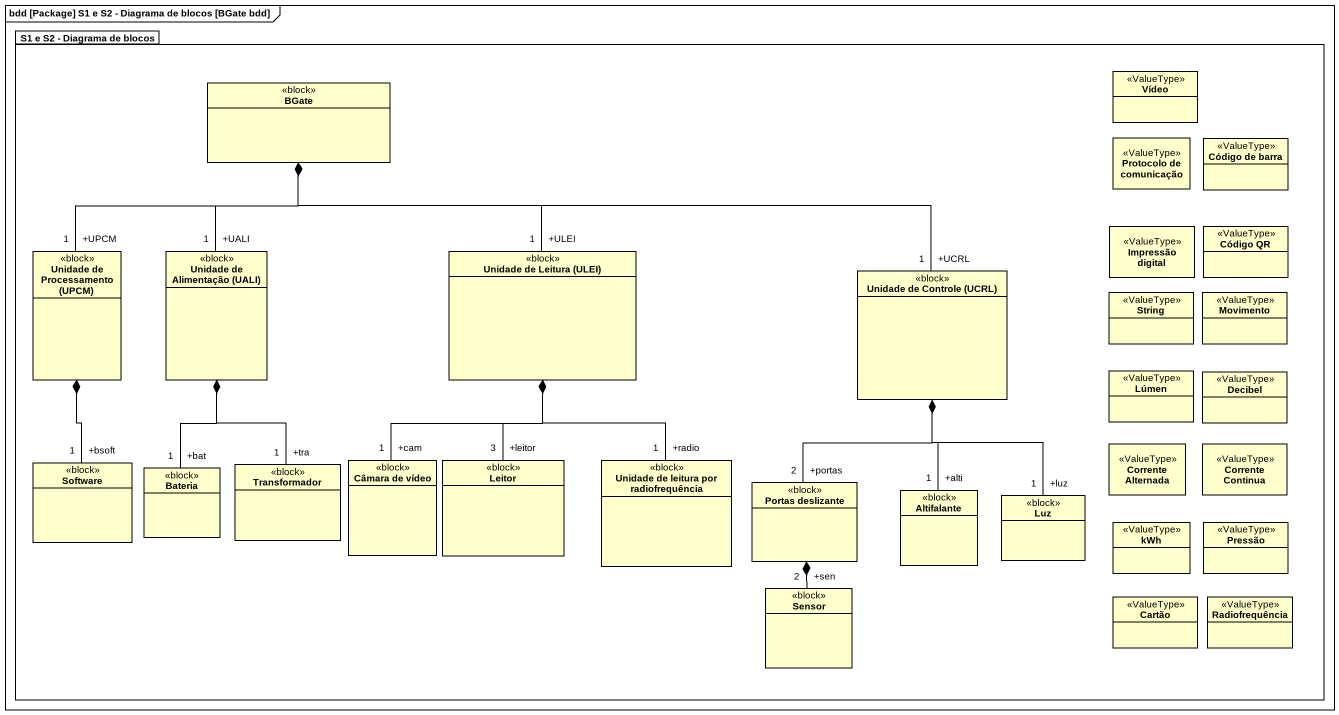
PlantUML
@startuml
mainframe bdd [Package] S1 e S2 - Diagrama de blocos [BGate bdd]
hide circle
hide empty members
package "S1 e S2 - Diagrama de blocos" as S1_e_S2_Diagrama_de_blocos {
  class Vídeo <<ValueType>>
  class BGate <<block>>
  class "Protocolo de comunicação" as Protocolo_de_comunicação <<ValueType>>
  class "Código de barra" as Código_de_barra <<ValueType>>
  class "Impressão digital" as Impressão_digital <<ValueType>>
  class "Código QR" as Código_QR <<ValueType>>
  class "Unidade de Processamento (UPCM)" as Unidade_de_Processamento <<block>>
  class "Unidade de Alimentação (UALI)" as Unidade_de_Alimentação_UALI <<block>>
  class "Unidade de Leitura (ULEI)" as Unidade_de_Leitura_ULEI <<block>>
  class "Unidade de Controle (UCRL)" as Unidade_de_Controle_UCRL <<block>>
  class String <<ValueType>>
  class Movimento <<ValueType>>
  class Lúmen <<ValueType>>
  class Decibel <<ValueType>>
  class Software <<block>>
  class Transformador <<block>>
  class "Câmara de vídeo" as Câmara_de_vídeo <<block>>
  class Leitor <<block>>
  class "Unidade de leitura por radiofrequência" as Unidade_de_leitura_por <<block>>
  class "Corrente Alternada" as Corrente_Alternada <<ValueType>>
  class "Corrente Continua" as Corrente_Continua <<ValueType>>
  class Bateria <<block>>
  class "Portas deslizante" as Portas_deslizante <<block>>
  class Altifalante <<block>>
  class Luz <<block>>
  class kWh <<ValueType>>
  class Pressão <<ValueType>>
  class Sensor <<block>>
  class Cartão <<ValueType>>
  class Radiofrequência <<ValueType>>
}
Unidade_de_Processamento "+UPCM\n1" -up-* BGate
Unidade_de_Alimentação_UALI "+UALI\n1" -up-* BGate
Unidade_de_Leitura_ULEI "+ULEI\n1" -up-* BGate
Unidade_de_Controle_UCRL "+UCRL\n1" -left-* BGate
Software "+bsoft\n1" -up-* Unidade_de_Processamento
Transformador "+tra\n1" -up-* Unidade_de_Alimentação_UALI
Câmara_de_vídeo "+cam\n1" -up-* Unidade_de_Leitura_ULEI
Leitor "+leitor\n3" -up-* Unidade_de_Leitura_ULEI
Unidade_de_leitura_por "+radio\n1" -up-* Unidade_de_Leitura_ULEI
Bateria "+bat\n1" -up-* Unidade_de_Alimentação_UALI
Portas_deslizante "+portas\n2" -up-* Unidade_de_Controle_UCRL
Altifalante "+alti\n1" -up-* Unidade_de_Controle_UCRL
Luz "+luz\n1" -up-* Unidade_de_Controle_UCRL
Sensor "+sen\n2" -up-* Portas_deslizante
@enduml
